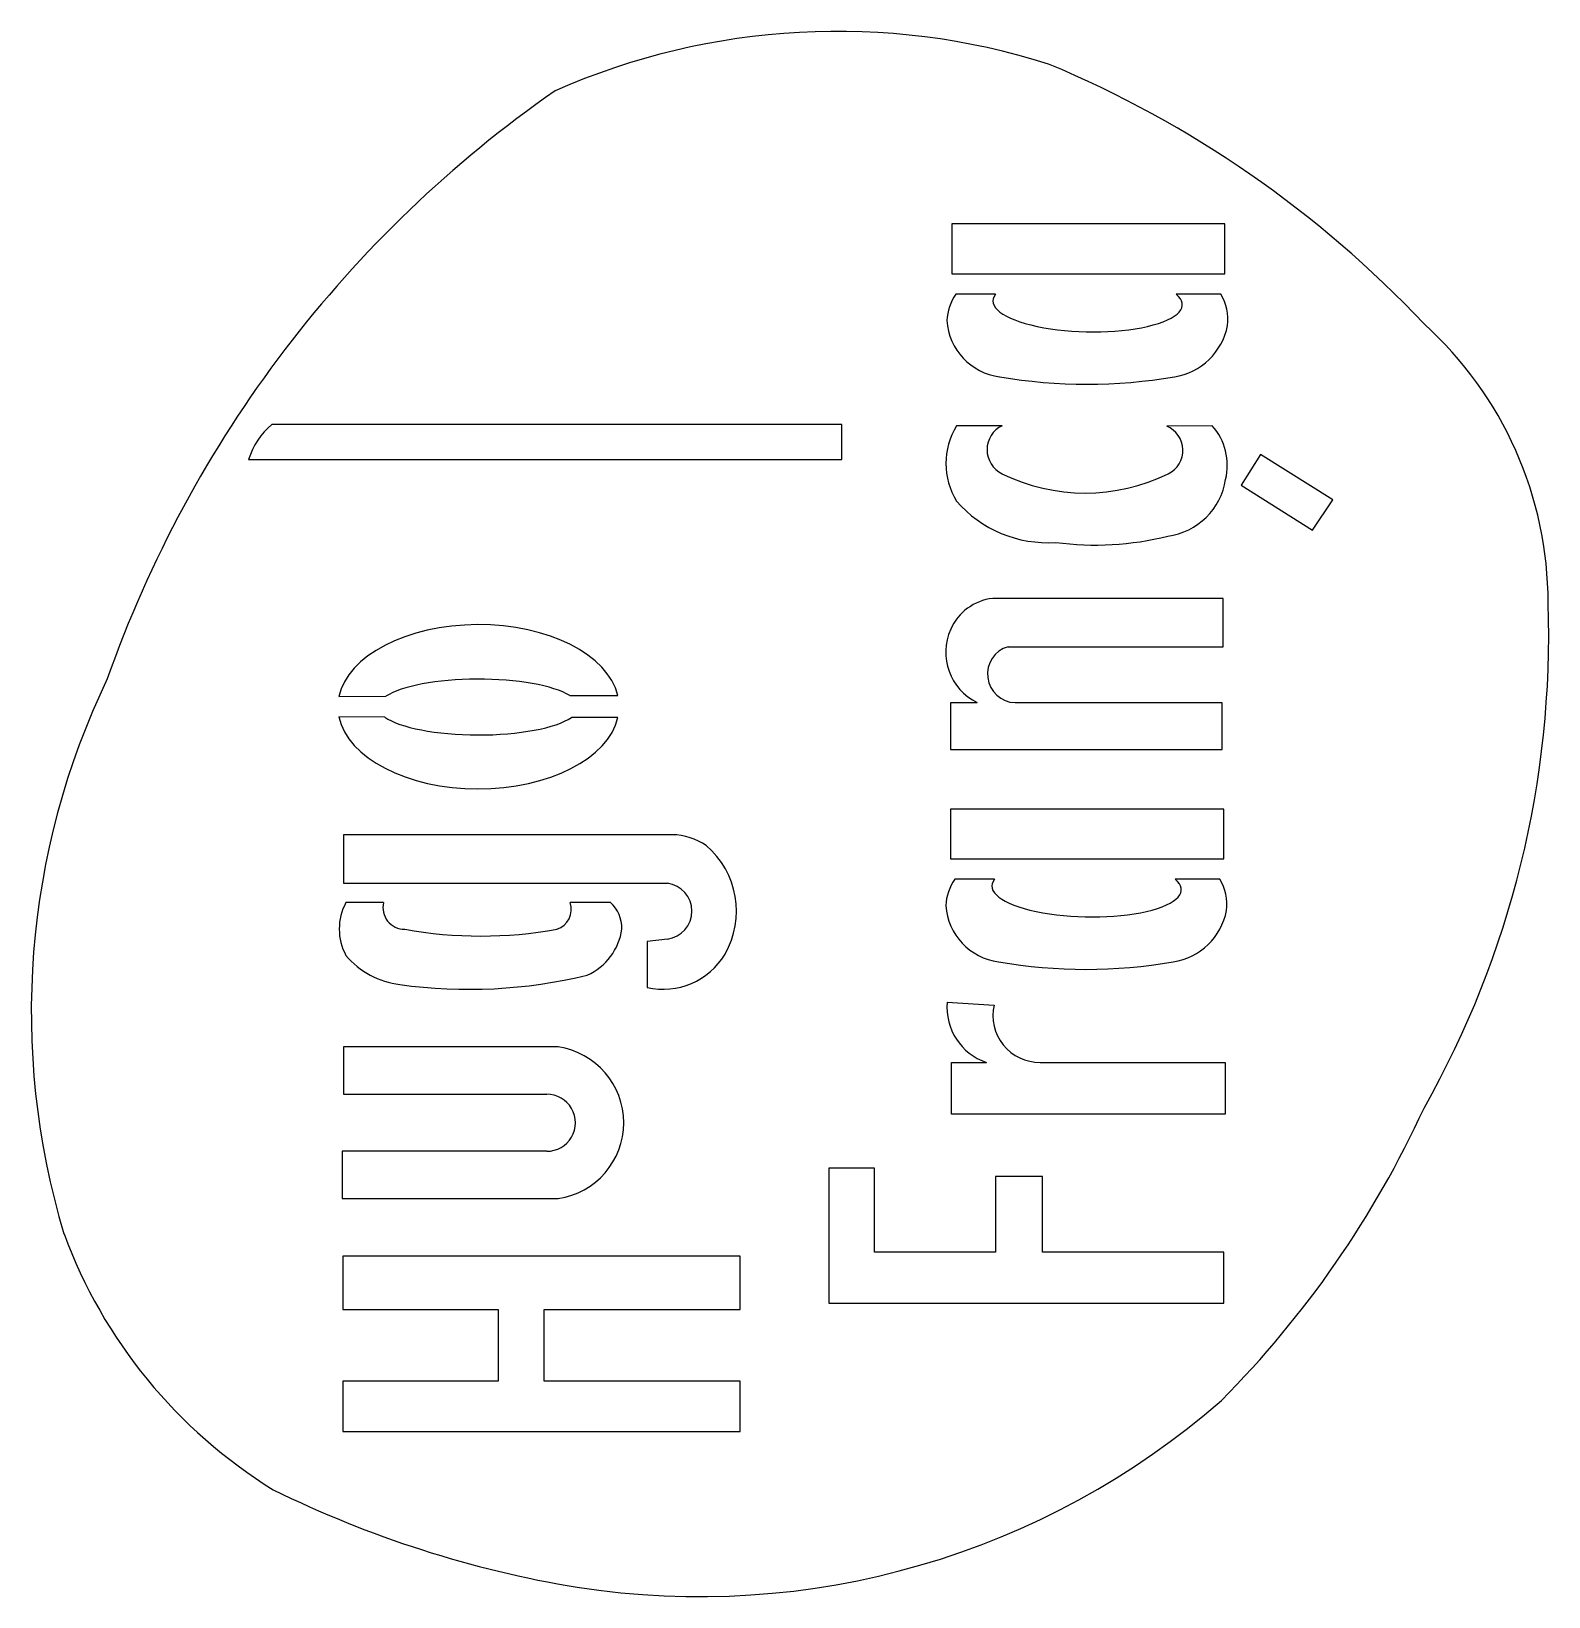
# Model space of a CAD drawing. Header units: millimetres. Extents: x 288.7 to 338.1, y 73.3 to 124.3.
import ezdxf

# ---------------------------------------------------------------- set-up
doc = ezdxf.new("R2010")
doc.units = ezdxf.units.MM

msp = doc.modelspace()

# ---------------------------------------------------------------- linework, layer by layer
at = {"color": 7, "linetype": 'Continuous'}
for p, q in [((318.658, 118.014), (318.658, 116.394)), ((327.555, 118.014), (318.658, 118.014)), ((327.555, 116.394), (327.555, 118.014)), ((318.658, 116.394), (327.555, 116.394)), ((320.086, 115.727), (318.791, 115.727)), ((327.426, 115.727), (325.974, 115.727)), ((315.078, 111.478), (296.508, 111.478)), ((315.078, 110.338), (315.078, 111.478)), ((320.296, 111.439), (318.815, 111.439)), ((327.146, 111.439), (325.665, 111.422)), ((295.748, 110.338), (315.078, 110.338)), ((328.719, 110.503), (328.089, 109.504)), ((331.072, 109.019), (328.719, 110.503)), ((328.089, 109.504), (330.411, 108.039)), ((330.411, 108.039), (331.072, 109.019)), ((327.499, 105.812), (319.993, 105.812)), ((327.499, 104.238), (327.499, 105.812)), ((320.495, 104.238), (327.499, 104.238)), ((298.687, 102.614), (300.224, 102.62)), ((306.213, 102.643), (307.779, 102.65)), ((318.624, 102.413), (318.624, 100.885)), ((319.491, 102.413), (318.624, 102.413)), ((327.476, 102.413), (320.723, 102.413)), ((327.476, 100.885), (327.476, 102.413)), ((300.19, 101.944), (298.687, 101.947)), ((307.783, 101.927), (306.266, 101.931)), ((318.624, 100.885), (327.476, 100.885)), ((318.624, 98.945), (318.624, 97.326)), ((327.522, 98.945), (318.624, 98.945)), ((327.522, 97.326), (327.522, 98.945)), ((298.839, 98.11), (298.839, 96.528)), ((309.552, 98.11), (298.839, 98.11)), ((318.624, 97.326), (327.522, 97.326)), ((298.839, 96.528), (309.394, 96.528)), ((320.052, 96.659), (318.757, 96.659)), ((327.392, 96.659), (325.94, 96.659)), ((300.144, 95.896), (298.918, 95.896)), ((307.536, 95.896), (306.231, 95.896)), ((309.394, 94.71), (308.734, 94.627)), ((308.734, 94.627), (308.734, 93.129)), ((318.51, 92.649), (320.039, 92.558)), ((298.839, 91.192), (298.839, 89.65)), ((305.836, 91.192), (298.839, 91.192)), ((318.647, 90.687), (319.788, 90.687)), ((318.647, 88.999), (318.647, 90.687)), ((321.544, 90.687), (327.567, 90.687)), ((327.567, 90.687), (327.567, 88.999)), ((298.839, 89.65), (305.46, 89.65)), ((327.567, 88.999), (318.647, 88.999)), ((298.8, 87.792), (298.8, 86.251)), ((305.46, 87.792), (298.8, 87.792)), ((314.655, 87.242), (314.655, 82.839)), ((316.137, 87.242), (314.655, 87.242)), ((316.137, 84.504), (316.137, 87.242)), ((320.084, 86.968), (320.084, 84.504)), ((321.613, 86.968), (320.084, 86.968)), ((321.613, 84.504), (321.613, 86.968)), ((298.8, 86.251), (305.836, 86.251)), ((298.819, 84.373), (298.819, 82.634)), ((311.765, 84.373), (298.819, 84.373)), ((311.765, 82.634), (311.765, 84.373)), ((320.084, 84.504), (316.137, 84.504)), ((327.522, 84.504), (321.613, 84.504)), ((327.522, 82.839), (327.522, 84.504)), ((314.655, 82.839), (327.522, 82.839)), ((298.819, 82.634), (303.879, 82.634)), ((303.879, 82.634), (303.879, 80.302)), ((305.381, 82.634), (311.765, 82.634)), ((305.381, 80.302), (305.381, 82.634)), ((298.819, 80.302), (298.819, 78.661)), ((303.879, 80.302), (298.819, 80.302)), ((311.765, 80.302), (305.381, 80.302)), ((311.765, 78.661), (311.765, 80.302)), ((298.819, 78.661), (311.765, 78.661))]:
    msp.add_line(p, q, dxfattribs=at)
for centre, radius, start, end in [((314.929, 101.551), 22.743, 72.3897, 113.8372), ((308.108, 90.361), 35.609, 43.24, 67.3697), ((328.098, 90.191), 39.173, 124.8076, 160.6208), ((320.221, 114.762), 1.726, 145.9618, 176.5447), ((326.04, 114.893), 1.617, 353.343, 31.0495), ((320.471, 114.998), 1.978, 183.8302, 262.7145), ((325.588, 115.108), 2.098, 278.9074, 348.9381), ((325.831, 105.654), 12.262, 0, 47.9227), ((323.067, 129.373), 16.583, 260.1175, 279.8825), ((298.036, 109.636), 2.394, 129.6711, 162.9487), ((320.839, 110.21), 2.368, 148.7394, 211.2606), ((320.68, 110.656), 0.871, 116.0889, 243.9111), ((325.342, 110.637), 0.849, 296.0889, 67.6465), ((325.699, 110.147), 1.94, 346.3199, 41.7526), ((323.006, 115.408), 6.162, 243.9111, 296.0889), ((325.412, 110.021), 2.197, 277.4981, 351.2993), ((321.785, 111.558), 3.931, 220.9412, 273.8191), ((323.334, 117.22), 9.671, 262.3494, 284.1528), ((320.199, 104.097), 1.728, 96.8413, 155.6663), ((306.815, 104.62), 31.295, 330.4826, 1.8938), ((320.292, 104.058), 1.829, 155.7659, 244.025), ((320.755, 103.344), 0.931, 106.2314, 268.0186), ((313.725, 92.326), 25.058, 154.3096, 196.7627), ((309.499, 96.046), 2.064, 55.8235, 88.5387), ((308.832, 95.616), 2.812, 330.1533, 49.4973), ((309.278, 95.619), 0.916, 277.2272, 82.7728), ((320.187, 95.693), 1.726, 145.9618, 176.5447), ((326.007, 95.825), 1.617, 353.343, 31.0495), ((300.509, 95.036), 1.808, 151.6144, 208.3856), ((300.833, 95.734), 0.708, 166.7608, 270), ((305.563, 95.686), 0.7, 289.4438, 17.4368), ((306.795, 95.061), 1.116, 358.7451, 48.4446), ((320.438, 95.929), 1.978, 183.8302, 262.7145), ((325.554, 96.04), 2.098, 278.9074, 348.9381), ((303.315, 109.07), 14.262, 259.9782, 280.0218), ((305.985, 95.305), 1.945, 294.2759, 352.0502), ((300.981, 95.895), 2.685, 219.8078, 263.5126), ((309.25, 95.429), 2.357, 257.3585, 329.0329), ((323.033, 110.304), 16.583, 260.1175, 279.8825), ((302.934, 109.363), 16.293, 262.039, 283.6711), ((320.401, 92.483), 1.898, 174.9983, 251.1431), ((321.533, 92.219), 1.532, 167.2338, 270.4259), ((305.472, 88.721), 2.497, 278.3716, 81.6284), ((305.468, 88.721), 0.929, 269.5331, 90.4669), ((303.927, 103.017), 33.139, 315.2088, 335.3607), ((305.222, 90.809), 16.508, 200.2342, 238.308), ((310.427, 99.114), 25.839, 261.1553, 311.1936), ((312.255, 108.662), 35.557, 243.7865, 260.6097)]:
    msp.add_arc(centre, radius, start, end, dxfattribs=at)
for centre, major_axis, ratio, start_param, end_param in [((323.087, 115.447), (-3.087, 0.065), 0.306677, -0.230957, 3.509894), ((303.237, 102.28), (-4.586, 0), 0.583645, 3.280121, 6.158277), ((303.237, 102.27), (-3.264, 0), 0.278639, 3.565112, 5.888193), ((303.237, 102.28), (4.586, 0), 0.583645, 3.266482, 6.151026), ((303.237, 102.27), (3.264, 0), 0.278639, 3.508303, 5.901247), ((323.053, 96.379), (-3.087, 0.065), 0.306677, -0.230957, 3.509894)]:
    msp.add_ellipse(centre, major_axis=major_axis, ratio=ratio, start_param=start_param, end_param=end_param, dxfattribs=at)

doc.saveas('drawing.dxf')
